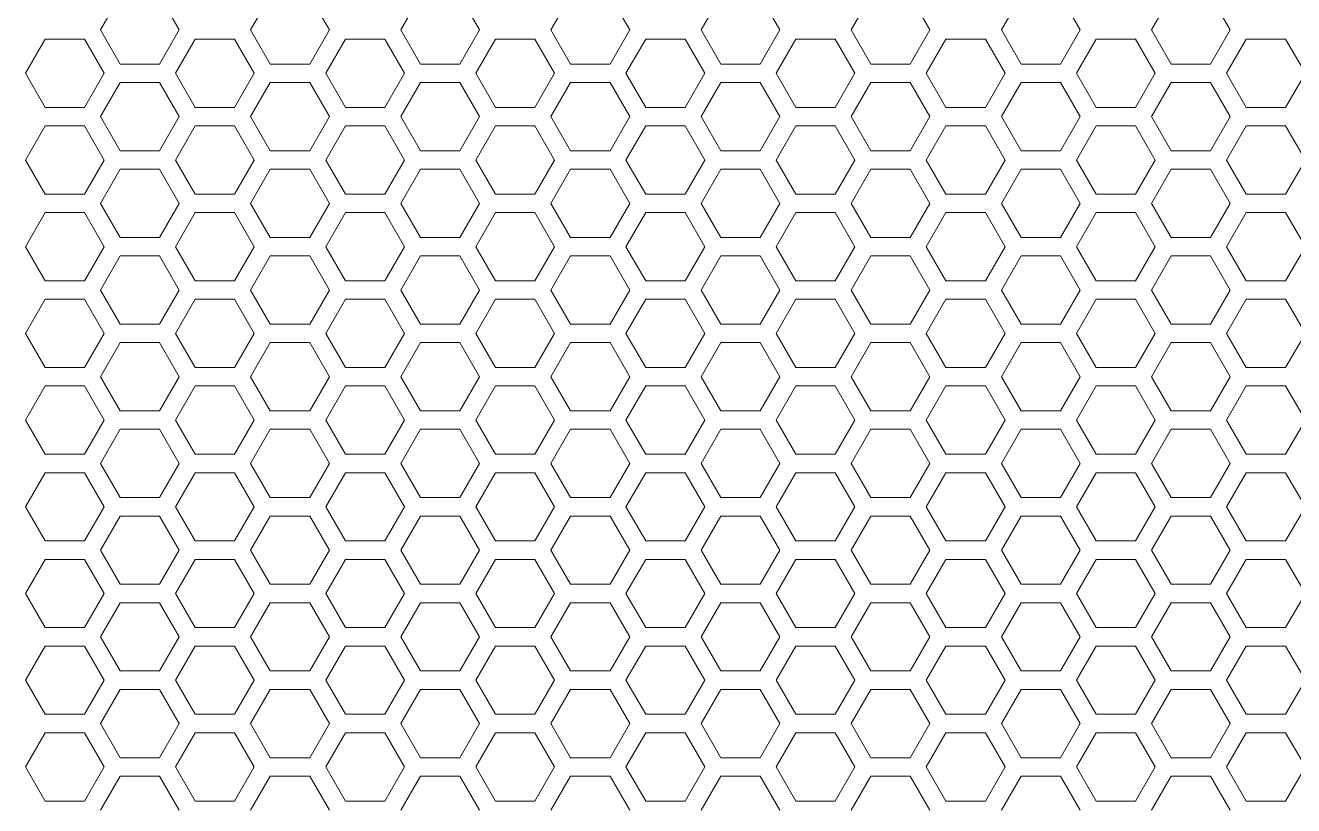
# Model space of a CAD drawing. Header units: millimetres. Extents: x 0 to 140, y -17 to 195.
# Drawn here: x 17.62 to 26.38, y 121.16 to 126.55 of the extents above; entities that cross this region are included whole.
import ezdxf

# ---------------------------------------------------------------- set-up
doc = ezdxf.new("R2010")
doc.units = ezdxf.units.MM
doc.layers.add('4203-42785_1_0', color=7, linetype='Continuous')

# ---------------------------------------------------------------- blocks, each defined once
blk = doc.blocks.new('a')
at = {"layer": '4203-42785_1_0', "color": 0, "linetype": 'ByBlock', "lineweight": 9}
for p, q in [((1507.3328, 443.4373), (1507.2261, 443.2525)), ((1507.653, 443.2525), (1507.5463, 443.4373)), ((1508.1461, 443.4373), (1508.0394, 443.2525)), ((1508.4662, 443.2525), (1508.3595, 443.4373)), ((1508.9594, 443.4373), (1508.8527, 443.2525)), ((1509.2795, 443.2525), (1509.1728, 443.4373)), ((1509.7726, 443.4373), (1509.6659, 443.2525)), ((1510.0928, 443.2525), (1509.9861, 443.4373)), ((1510.5859, 443.4373), (1510.4792, 443.2525)), ((1510.9061, 443.2525), (1510.7994, 443.4373)), ((1511.3992, 443.4373), (1511.2925, 443.2525)), ((1511.7193, 443.2525), (1511.6126, 443.4373)), ((1512.2124, 443.4373), (1512.1057, 443.2525)), ((1512.5326, 443.2525), (1512.4259, 443.4373)), ((1513.0257, 443.4373), (1512.919, 443.2525)), ((1513.3458, 443.2525), (1513.2391, 443.4373)), ((1507.2261, 443.2525), (1507.3328, 443.0676)), ((1507.5463, 443.0676), (1507.653, 443.2525)), ((1508.0394, 443.2525), (1508.1461, 443.0676)), ((1508.3595, 443.0676), (1508.4662, 443.2525)), ((1508.8527, 443.2525), (1508.9594, 443.0676)), ((1509.1728, 443.0676), (1509.2795, 443.2525)), ((1509.6659, 443.2525), (1509.7726, 443.0676)), ((1509.9861, 443.0676), (1510.0928, 443.2525)), ((1510.4792, 443.2525), (1510.5859, 443.0676)), ((1510.7994, 443.0676), (1510.9061, 443.2525)), ((1511.2925, 443.2525), (1511.3992, 443.0676)), ((1511.6126, 443.0676), (1511.7193, 443.2525)), ((1512.1057, 443.2525), (1512.2124, 443.0676)), ((1512.4259, 443.0676), (1512.5326, 443.2525)), ((1512.919, 443.2525), (1513.0257, 443.0676)), ((1513.2391, 443.0676), (1513.3458, 443.2525)), ((1506.9262, 443.2025), (1506.8194, 443.0177)), ((1507.1396, 443.2025), (1506.9262, 443.2025)), ((1507.2464, 443.0177), (1507.1396, 443.2025)), ((1507.7395, 443.2025), (1507.6327, 443.0177)), ((1507.9529, 443.2025), (1507.7395, 443.2025)), ((1508.0596, 443.0177), (1507.9529, 443.2025)), ((1508.5527, 443.2025), (1508.446, 443.0177)), ((1508.7661, 443.2025), (1508.5527, 443.2025)), ((1508.8728, 443.0177), (1508.7661, 443.2025)), ((1509.366, 443.2025), (1509.2593, 443.0177)), ((1509.5794, 443.2025), (1509.366, 443.2025)), ((1509.6862, 443.0177), (1509.5794, 443.2025)), ((1510.1793, 443.2025), (1510.0725, 443.0177)), ((1510.3927, 443.2025), (1510.1793, 443.2025)), ((1510.4994, 443.0177), (1510.3927, 443.2025)), ((1510.9926, 443.2025), (1510.8858, 443.0177)), ((1511.206, 443.2025), (1510.9926, 443.2025)), ((1511.3127, 443.0177), (1511.206, 443.2025)), ((1511.8058, 443.2025), (1511.6991, 443.0177)), ((1512.0192, 443.2025), (1511.8058, 443.2025)), ((1512.1259, 443.0177), (1512.0192, 443.2025)), ((1512.6191, 443.2025), (1512.5124, 443.0177)), ((1512.8325, 443.2025), (1512.6191, 443.2025)), ((1512.9393, 443.0177), (1512.8325, 443.2025)), ((1513.4323, 443.2025), (1513.3256, 443.0177)), ((1513.6457, 443.2025), (1513.4323, 443.2025)), ((1513.7524, 443.0177), (1513.6457, 443.2025)), ((1506.8194, 443.0177), (1506.9262, 442.8328)), ((1507.1396, 442.8328), (1507.2464, 443.0177)), ((1507.3328, 443.0676), (1507.5463, 443.0676)), ((1507.6327, 443.0177), (1507.7395, 442.8328)), ((1507.9529, 442.8328), (1508.0596, 443.0177)), ((1508.1461, 443.0676), (1508.3595, 443.0676)), ((1508.446, 443.0177), (1508.5527, 442.8328)), ((1508.7661, 442.8328), (1508.8728, 443.0177)), ((1508.9594, 443.0676), (1509.1728, 443.0676)), ((1509.2593, 443.0177), (1509.366, 442.8328)), ((1509.5794, 442.8328), (1509.6862, 443.0177)), ((1509.7726, 443.0676), (1509.9861, 443.0676)), ((1510.0725, 443.0177), (1510.1793, 442.8328)), ((1510.3927, 442.8328), (1510.4994, 443.0177)), ((1510.5859, 443.0676), (1510.7994, 443.0676)), ((1510.8858, 443.0177), (1510.9926, 442.8328)), ((1511.206, 442.8328), (1511.3127, 443.0177)), ((1511.3992, 443.0676), (1511.6126, 443.0676)), ((1511.6991, 443.0177), (1511.8058, 442.8328)), ((1512.0192, 442.8328), (1512.1259, 443.0177)), ((1512.2124, 443.0676), (1512.4259, 443.0676)), ((1512.5124, 443.0177), (1512.6191, 442.8328)), ((1512.8325, 442.8328), (1512.9393, 443.0177)), ((1513.0257, 443.0676), (1513.2391, 443.0676)), ((1513.3256, 443.0177), (1513.4323, 442.8328)), ((1513.6457, 442.8328), (1513.7524, 443.0177)), ((1507.3328, 442.9678), (1507.2261, 442.7829)), ((1507.5463, 442.9678), (1507.3328, 442.9678)), ((1507.653, 442.7829), (1507.5463, 442.9678)), ((1508.1461, 442.9678), (1508.0394, 442.7829)), ((1508.3595, 442.9678), (1508.1461, 442.9678)), ((1508.4662, 442.7829), (1508.3595, 442.9678)), ((1508.9594, 442.9678), (1508.8527, 442.7829)), ((1509.1728, 442.9678), (1508.9594, 442.9678)), ((1509.2795, 442.7829), (1509.1728, 442.9678)), ((1509.7726, 442.9678), (1509.6659, 442.7829)), ((1509.9861, 442.9678), (1509.7726, 442.9678)), ((1510.0928, 442.7829), (1509.9861, 442.9678)), ((1510.5859, 442.9678), (1510.4792, 442.7829)), ((1510.7994, 442.9678), (1510.5859, 442.9678)), ((1510.9061, 442.7829), (1510.7994, 442.9678)), ((1511.3992, 442.9678), (1511.2925, 442.7829)), ((1511.6126, 442.9678), (1511.3992, 442.9678)), ((1511.7193, 442.7829), (1511.6126, 442.9678)), ((1512.2124, 442.9678), (1512.1057, 442.7829)), ((1512.4259, 442.9678), (1512.2124, 442.9678)), ((1512.5326, 442.7829), (1512.4259, 442.9678)), ((1513.0257, 442.9678), (1512.919, 442.7829)), ((1513.2391, 442.9678), (1513.0257, 442.9678)), ((1513.3458, 442.7829), (1513.2391, 442.9678)), ((1506.9262, 442.8328), (1507.1396, 442.8328)), ((1507.7395, 442.8328), (1507.9529, 442.8328)), ((1508.5527, 442.8328), (1508.7661, 442.8328)), ((1509.366, 442.8328), (1509.5794, 442.8328)), ((1510.1793, 442.8328), (1510.3927, 442.8328)), ((1510.9926, 442.8328), (1511.206, 442.8328)), ((1511.8058, 442.8328), (1512.0192, 442.8328)), ((1512.6191, 442.8328), (1512.8325, 442.8328)), ((1513.4323, 442.8328), (1513.6457, 442.8328)), ((1507.2261, 442.7829), (1507.3328, 442.598)), ((1507.5463, 442.598), (1507.653, 442.7829)), ((1508.0394, 442.7829), (1508.1461, 442.598)), ((1508.3595, 442.598), (1508.4662, 442.7829)), ((1508.8527, 442.7829), (1508.9594, 442.598)), ((1509.1728, 442.598), (1509.2795, 442.7829)), ((1509.6659, 442.7829), (1509.7726, 442.598)), ((1509.9861, 442.598), (1510.0928, 442.7829)), ((1510.4792, 442.7829), (1510.5859, 442.598)), ((1510.7994, 442.598), (1510.9061, 442.7829)), ((1511.2925, 442.7829), (1511.3992, 442.598)), ((1511.6126, 442.598), (1511.7193, 442.7829)), ((1512.1057, 442.7829), (1512.2124, 442.598)), ((1512.4259, 442.598), (1512.5326, 442.7829)), ((1512.919, 442.7829), (1513.0257, 442.598)), ((1513.2391, 442.598), (1513.3458, 442.7829)), ((1506.9262, 442.733), (1506.8194, 442.5481)), ((1507.1396, 442.733), (1506.9262, 442.733)), ((1507.2464, 442.5481), (1507.1396, 442.733)), ((1507.7395, 442.733), (1507.6327, 442.5481)), ((1507.9529, 442.733), (1507.7395, 442.733)), ((1508.0596, 442.5481), (1507.9529, 442.733)), ((1508.5527, 442.733), (1508.446, 442.5481)), ((1508.7661, 442.733), (1508.5527, 442.733)), ((1508.8728, 442.5481), (1508.7661, 442.733)), ((1509.366, 442.733), (1509.2593, 442.5481)), ((1509.5794, 442.733), (1509.366, 442.733)), ((1509.6862, 442.5481), (1509.5794, 442.733)), ((1510.1793, 442.733), (1510.0725, 442.5481)), ((1510.3927, 442.733), (1510.1793, 442.733)), ((1510.4994, 442.5481), (1510.3927, 442.733)), ((1510.9926, 442.733), (1510.8858, 442.5481)), ((1511.206, 442.733), (1510.9926, 442.733)), ((1511.3127, 442.5481), (1511.206, 442.733)), ((1511.8058, 442.733), (1511.6991, 442.5481)), ((1512.0192, 442.733), (1511.8058, 442.733)), ((1512.1259, 442.5481), (1512.0192, 442.733)), ((1512.6191, 442.733), (1512.5124, 442.5481)), ((1512.8325, 442.733), (1512.6191, 442.733)), ((1512.9393, 442.5481), (1512.8325, 442.733)), ((1513.4323, 442.733), (1513.3256, 442.5481)), ((1513.6457, 442.733), (1513.4323, 442.733)), ((1513.7524, 442.5481), (1513.6457, 442.733)), ((1506.8194, 442.5481), (1506.9262, 442.3633)), ((1507.1396, 442.3633), (1507.2464, 442.5481)), ((1507.3328, 442.598), (1507.5463, 442.598)), ((1507.6327, 442.5481), (1507.7395, 442.3633)), ((1507.9529, 442.3633), (1508.0596, 442.5481)), ((1508.1461, 442.598), (1508.3595, 442.598)), ((1508.446, 442.5481), (1508.5527, 442.3633)), ((1508.7661, 442.3633), (1508.8728, 442.5481)), ((1508.9594, 442.598), (1509.1728, 442.598)), ((1509.2593, 442.5481), (1509.366, 442.3633)), ((1509.5794, 442.3633), (1509.6862, 442.5481)), ((1509.7726, 442.598), (1509.9861, 442.598)), ((1510.0725, 442.5481), (1510.1793, 442.3633)), ((1510.3927, 442.3633), (1510.4994, 442.5481)), ((1510.5859, 442.598), (1510.7994, 442.598)), ((1510.8858, 442.5481), (1510.9926, 442.3633)), ((1511.206, 442.3633), (1511.3127, 442.5481)), ((1511.3992, 442.598), (1511.6126, 442.598)), ((1511.6991, 442.5481), (1511.8058, 442.3633)), ((1512.0192, 442.3633), (1512.1259, 442.5481)), ((1512.2124, 442.598), (1512.4259, 442.598)), ((1512.5124, 442.5481), (1512.6191, 442.3633)), ((1512.8325, 442.3633), (1512.9393, 442.5481)), ((1513.0257, 442.598), (1513.2391, 442.598)), ((1513.3256, 442.5481), (1513.4323, 442.3633)), ((1513.6457, 442.3633), (1513.7524, 442.5481)), ((1507.3328, 442.4982), (1507.2261, 442.3134)), ((1507.5463, 442.4982), (1507.3328, 442.4982)), ((1507.653, 442.3134), (1507.5463, 442.4982)), ((1508.1461, 442.4982), (1508.0394, 442.3134)), ((1508.3595, 442.4982), (1508.1461, 442.4982)), ((1508.4662, 442.3134), (1508.3595, 442.4982)), ((1508.9594, 442.4982), (1508.8527, 442.3134)), ((1509.1728, 442.4982), (1508.9594, 442.4982)), ((1509.2795, 442.3134), (1509.1728, 442.4982)), ((1509.7726, 442.4982), (1509.6659, 442.3134)), ((1509.9861, 442.4982), (1509.7726, 442.4982)), ((1510.0928, 442.3134), (1509.9861, 442.4982)), ((1510.5859, 442.4982), (1510.4792, 442.3134)), ((1510.7994, 442.4982), (1510.5859, 442.4982)), ((1510.9061, 442.3134), (1510.7994, 442.4982)), ((1511.3992, 442.4982), (1511.2925, 442.3134)), ((1511.6126, 442.4982), (1511.3992, 442.4982)), ((1511.7193, 442.3134), (1511.6126, 442.4982)), ((1512.2124, 442.4982), (1512.1057, 442.3134)), ((1512.4259, 442.4982), (1512.2124, 442.4982)), ((1512.5326, 442.3134), (1512.4259, 442.4982)), ((1513.0257, 442.4982), (1512.919, 442.3134)), ((1513.2391, 442.4982), (1513.0257, 442.4982)), ((1513.3458, 442.3134), (1513.2391, 442.4982)), ((1506.9262, 442.3633), (1507.1396, 442.3633)), ((1507.7395, 442.3633), (1507.9529, 442.3633)), ((1508.5527, 442.3633), (1508.7661, 442.3633)), ((1509.366, 442.3633), (1509.5794, 442.3633)), ((1510.1793, 442.3633), (1510.3927, 442.3633)), ((1510.9926, 442.3633), (1511.206, 442.3633)), ((1511.8058, 442.3633), (1512.0192, 442.3633)), ((1512.6191, 442.3633), (1512.8325, 442.3633)), ((1513.4323, 442.3633), (1513.6457, 442.3633)), ((1506.9262, 442.2635), (1506.8194, 442.0786)), ((1507.1396, 442.2635), (1506.9262, 442.2635)), ((1507.2464, 442.0786), (1507.1396, 442.2635)), ((1507.2261, 442.3134), (1507.3328, 442.1285)), ((1507.5463, 442.1285), (1507.653, 442.3134)), ((1507.7395, 442.2635), (1507.6327, 442.0786)), ((1507.9529, 442.2635), (1507.7395, 442.2635)), ((1508.0596, 442.0786), (1507.9529, 442.2635)), ((1508.0394, 442.3134), (1508.1461, 442.1285)), ((1508.3595, 442.1285), (1508.4662, 442.3134)), ((1508.5527, 442.2635), (1508.446, 442.0786)), ((1508.7661, 442.2635), (1508.5527, 442.2635)), ((1508.8728, 442.0786), (1508.7661, 442.2635)), ((1508.8527, 442.3134), (1508.9594, 442.1285)), ((1509.1728, 442.1285), (1509.2795, 442.3134)), ((1509.366, 442.2635), (1509.2593, 442.0786)), ((1509.5794, 442.2635), (1509.366, 442.2635)), ((1509.6862, 442.0786), (1509.5794, 442.2635)), ((1509.6659, 442.3134), (1509.7726, 442.1285)), ((1509.9861, 442.1285), (1510.0928, 442.3134)), ((1510.1793, 442.2635), (1510.0725, 442.0786)), ((1510.3927, 442.2635), (1510.1793, 442.2635)), ((1510.4994, 442.0786), (1510.3927, 442.2635)), ((1510.4792, 442.3134), (1510.5859, 442.1285)), ((1510.7994, 442.1285), (1510.9061, 442.3134)), ((1510.9926, 442.2635), (1510.8858, 442.0786)), ((1511.206, 442.2635), (1510.9926, 442.2635)), ((1511.3127, 442.0786), (1511.206, 442.2635)), ((1511.2925, 442.3134), (1511.3992, 442.1285)), ((1511.6126, 442.1285), (1511.7193, 442.3134)), ((1511.8058, 442.2635), (1511.6991, 442.0786)), ((1512.0192, 442.2635), (1511.8058, 442.2635)), ((1512.1259, 442.0786), (1512.0192, 442.2635)), ((1512.1057, 442.3134), (1512.2124, 442.1285)), ((1512.4259, 442.1285), (1512.5326, 442.3134)), ((1512.6191, 442.2635), (1512.5124, 442.0786)), ((1512.8325, 442.2635), (1512.6191, 442.2635)), ((1512.9393, 442.0786), (1512.8325, 442.2635)), ((1512.919, 442.3134), (1513.0257, 442.1285)), ((1513.2391, 442.1285), (1513.3458, 442.3134)), ((1513.4323, 442.2635), (1513.3256, 442.0786)), ((1513.6457, 442.2635), (1513.4323, 442.2635)), ((1513.7524, 442.0786), (1513.6457, 442.2635)), ((1507.3328, 442.1285), (1507.5463, 442.1285)), ((1508.1461, 442.1285), (1508.3595, 442.1285)), ((1508.9594, 442.1285), (1509.1728, 442.1285)), ((1509.7726, 442.1285), (1509.9861, 442.1285)), ((1510.5859, 442.1285), (1510.7994, 442.1285)), ((1511.3992, 442.1285), (1511.6126, 442.1285)), ((1512.2124, 442.1285), (1512.4259, 442.1285)), ((1513.0257, 442.1285), (1513.2391, 442.1285)), ((1506.8194, 442.0786), (1506.9262, 441.8937)), ((1507.1396, 441.8937), (1507.2464, 442.0786)), ((1507.6327, 442.0786), (1507.7395, 441.8937)), ((1507.9529, 441.8937), (1508.0596, 442.0786)), ((1508.446, 442.0786), (1508.5527, 441.8937)), ((1508.7661, 441.8937), (1508.8728, 442.0786)), ((1509.2593, 442.0786), (1509.366, 441.8937)), ((1509.5794, 441.8937), (1509.6862, 442.0786)), ((1510.0725, 442.0786), (1510.1793, 441.8937)), ((1510.3927, 441.8937), (1510.4994, 442.0786)), ((1510.8858, 442.0786), (1510.9926, 441.8937)), ((1511.206, 441.8937), (1511.3127, 442.0786)), ((1511.6991, 442.0786), (1511.8058, 441.8937)), ((1512.0192, 441.8937), (1512.1259, 442.0786)), ((1512.5124, 442.0786), (1512.6191, 441.8937)), ((1512.8325, 441.8937), (1512.9393, 442.0786)), ((1513.3256, 442.0786), (1513.4323, 441.8937)), ((1513.6457, 441.8937), (1513.7524, 442.0786)), ((1507.3328, 442.0287), (1507.2261, 441.8438)), ((1507.5463, 442.0287), (1507.3328, 442.0287)), ((1507.653, 441.8438), (1507.5463, 442.0287)), ((1508.1461, 442.0287), (1508.0394, 441.8438)), ((1508.3595, 442.0287), (1508.1461, 442.0287)), ((1508.4662, 441.8438), (1508.3595, 442.0287)), ((1508.9594, 442.0287), (1508.8527, 441.8438)), ((1509.1728, 442.0287), (1508.9594, 442.0287)), ((1509.2795, 441.8438), (1509.1728, 442.0287)), ((1509.7726, 442.0287), (1509.6659, 441.8438)), ((1509.9861, 442.0287), (1509.7726, 442.0287)), ((1510.0928, 441.8438), (1509.9861, 442.0287)), ((1510.5859, 442.0287), (1510.4792, 441.8438)), ((1510.7994, 442.0287), (1510.5859, 442.0287)), ((1510.9061, 441.8438), (1510.7994, 442.0287)), ((1511.3992, 442.0287), (1511.2925, 441.8438)), ((1511.6126, 442.0287), (1511.3992, 442.0287)), ((1511.7193, 441.8438), (1511.6126, 442.0287)), ((1512.2124, 442.0287), (1512.1057, 441.8438)), ((1512.4259, 442.0287), (1512.2124, 442.0287)), ((1512.5326, 441.8438), (1512.4259, 442.0287)), ((1513.0257, 442.0287), (1512.919, 441.8438)), ((1513.2391, 442.0287), (1513.0257, 442.0287)), ((1513.3458, 441.8438), (1513.2391, 442.0287)), ((1506.9262, 441.8937), (1507.1396, 441.8937)), ((1507.7395, 441.8937), (1507.9529, 441.8937)), ((1508.5527, 441.8937), (1508.7661, 441.8937)), ((1509.366, 441.8937), (1509.5794, 441.8937)), ((1510.1793, 441.8937), (1510.3927, 441.8937)), ((1510.9926, 441.8937), (1511.206, 441.8937)), ((1511.8058, 441.8937), (1512.0192, 441.8937)), ((1512.6191, 441.8937), (1512.8325, 441.8937)), ((1513.4323, 441.8937), (1513.6457, 441.8937)), ((1506.9262, 441.7939), (1506.8194, 441.6091)), ((1507.1396, 441.7939), (1506.9262, 441.7939)), ((1507.2464, 441.6091), (1507.1396, 441.7939)), ((1507.2261, 441.8438), (1507.3328, 441.659)), ((1507.5463, 441.659), (1507.653, 441.8438)), ((1507.7395, 441.7939), (1507.6327, 441.6091)), ((1507.9529, 441.7939), (1507.7395, 441.7939)), ((1508.0596, 441.6091), (1507.9529, 441.7939)), ((1508.0394, 441.8438), (1508.1461, 441.659)), ((1508.3595, 441.659), (1508.4662, 441.8438)), ((1508.5527, 441.7939), (1508.446, 441.6091)), ((1508.7661, 441.7939), (1508.5527, 441.7939)), ((1508.8728, 441.6091), (1508.7661, 441.7939)), ((1508.8527, 441.8438), (1508.9594, 441.659)), ((1509.1728, 441.659), (1509.2795, 441.8438)), ((1509.366, 441.7939), (1509.2593, 441.6091)), ((1509.5794, 441.7939), (1509.366, 441.7939)), ((1509.6862, 441.6091), (1509.5794, 441.7939)), ((1509.6659, 441.8438), (1509.7726, 441.659)), ((1509.9861, 441.659), (1510.0928, 441.8438)), ((1510.1793, 441.7939), (1510.0725, 441.6091)), ((1510.3927, 441.7939), (1510.1793, 441.7939)), ((1510.4994, 441.6091), (1510.3927, 441.7939)), ((1510.4792, 441.8438), (1510.5859, 441.659)), ((1510.7994, 441.659), (1510.9061, 441.8438)), ((1510.9926, 441.7939), (1510.8858, 441.6091)), ((1511.206, 441.7939), (1510.9926, 441.7939)), ((1511.3127, 441.6091), (1511.206, 441.7939)), ((1511.2925, 441.8438), (1511.3992, 441.659)), ((1511.6126, 441.659), (1511.7193, 441.8438)), ((1511.8058, 441.7939), (1511.6991, 441.6091)), ((1512.0192, 441.7939), (1511.8058, 441.7939)), ((1512.1259, 441.6091), (1512.0192, 441.7939)), ((1512.1057, 441.8438), (1512.2124, 441.659)), ((1512.4259, 441.659), (1512.5326, 441.8438)), ((1512.6191, 441.7939), (1512.5124, 441.6091)), ((1512.8325, 441.7939), (1512.6191, 441.7939)), ((1512.9393, 441.6091), (1512.8325, 441.7939)), ((1512.919, 441.8438), (1513.0257, 441.659)), ((1513.2391, 441.659), (1513.3458, 441.8438)), ((1513.4323, 441.7939), (1513.3256, 441.6091)), ((1513.6457, 441.7939), (1513.4323, 441.7939)), ((1513.7524, 441.6091), (1513.6457, 441.7939)), ((1507.3328, 441.659), (1507.5463, 441.659)), ((1508.1461, 441.659), (1508.3595, 441.659)), ((1508.9594, 441.659), (1509.1728, 441.659)), ((1509.7726, 441.659), (1509.9861, 441.659)), ((1510.5859, 441.659), (1510.7994, 441.659)), ((1511.3992, 441.659), (1511.6126, 441.659)), ((1512.2124, 441.659), (1512.4259, 441.659)), ((1513.0257, 441.659), (1513.2391, 441.659)), ((1506.8194, 441.6091), (1506.9262, 441.4242)), ((1507.1396, 441.4242), (1507.2464, 441.6091)), ((1507.6327, 441.6091), (1507.7395, 441.4242)), ((1507.9529, 441.4242), (1508.0596, 441.6091)), ((1508.446, 441.6091), (1508.5527, 441.4242)), ((1508.7661, 441.4242), (1508.8728, 441.6091)), ((1509.2593, 441.6091), (1509.366, 441.4242)), ((1509.5794, 441.4242), (1509.6862, 441.6091)), ((1510.0725, 441.6091), (1510.1793, 441.4242)), ((1510.3927, 441.4242), (1510.4994, 441.6091)), ((1510.8858, 441.6091), (1510.9926, 441.4242)), ((1511.206, 441.4242), (1511.3127, 441.6091)), ((1511.6991, 441.6091), (1511.8058, 441.4242)), ((1512.0192, 441.4242), (1512.1259, 441.6091)), ((1512.5124, 441.6091), (1512.6191, 441.4242)), ((1512.8325, 441.4242), (1512.9393, 441.6091)), ((1513.3256, 441.6091), (1513.4323, 441.4242)), ((1513.6457, 441.4242), (1513.7524, 441.6091)), ((1507.3328, 441.5591), (1507.2261, 441.3743)), ((1507.5463, 441.5591), (1507.3328, 441.5591)), ((1507.653, 441.3743), (1507.5463, 441.5591)), ((1508.1461, 441.5591), (1508.0394, 441.3743)), ((1508.3595, 441.5591), (1508.1461, 441.5591)), ((1508.4662, 441.3743), (1508.3595, 441.5591)), ((1508.9594, 441.5591), (1508.8527, 441.3743)), ((1509.1728, 441.5591), (1508.9594, 441.5591)), ((1509.2795, 441.3743), (1509.1728, 441.5591)), ((1509.7726, 441.5591), (1509.6659, 441.3743)), ((1509.9861, 441.5591), (1509.7726, 441.5591)), ((1510.0928, 441.3743), (1509.9861, 441.5591)), ((1510.5859, 441.5591), (1510.4792, 441.3743)), ((1510.7994, 441.5591), (1510.5859, 441.5591)), ((1510.9061, 441.3743), (1510.7994, 441.5591)), ((1511.3992, 441.5591), (1511.2925, 441.3743)), ((1511.6126, 441.5591), (1511.3992, 441.5591)), ((1511.7193, 441.3743), (1511.6126, 441.5591)), ((1512.2124, 441.5591), (1512.1057, 441.3743)), ((1512.4259, 441.5591), (1512.2124, 441.5591)), ((1512.5326, 441.3743), (1512.4259, 441.5591)), ((1513.0257, 441.5591), (1512.919, 441.3743)), ((1513.2391, 441.5591), (1513.0257, 441.5591)), ((1513.3458, 441.3743), (1513.2391, 441.5591)), ((1506.9262, 441.4242), (1507.1396, 441.4242)), ((1507.2261, 441.3743), (1507.3328, 441.1894)), ((1507.5463, 441.1894), (1507.653, 441.3743)), ((1507.7395, 441.4242), (1507.9529, 441.4242)), ((1508.0394, 441.3743), (1508.1461, 441.1894)), ((1508.3595, 441.1894), (1508.4662, 441.3743)), ((1508.5527, 441.4242), (1508.7661, 441.4242)), ((1508.8527, 441.3743), (1508.9594, 441.1894)), ((1509.1728, 441.1894), (1509.2795, 441.3743)), ((1509.366, 441.4242), (1509.5794, 441.4242)), ((1509.6659, 441.3743), (1509.7726, 441.1894)), ((1509.9861, 441.1894), (1510.0928, 441.3743)), ((1510.1793, 441.4242), (1510.3927, 441.4242)), ((1510.4792, 441.3743), (1510.5859, 441.1894)), ((1510.7994, 441.1894), (1510.9061, 441.3743)), ((1510.9926, 441.4242), (1511.206, 441.4242)), ((1511.2925, 441.3743), (1511.3992, 441.1894)), ((1511.6126, 441.1894), (1511.7193, 441.3743)), ((1511.8058, 441.4242), (1512.0192, 441.4242)), ((1512.1057, 441.3743), (1512.2124, 441.1894)), ((1512.4259, 441.1894), (1512.5326, 441.3743)), ((1512.6191, 441.4242), (1512.8325, 441.4242)), ((1512.919, 441.3743), (1513.0257, 441.1894)), ((1513.2391, 441.1894), (1513.3458, 441.3743)), ((1513.4323, 441.4242), (1513.6457, 441.4242)), ((1506.9262, 441.3244), (1506.8194, 441.1395)), ((1507.1396, 441.3244), (1506.9262, 441.3244)), ((1507.2464, 441.1395), (1507.1396, 441.3244)), ((1507.7395, 441.3244), (1507.6327, 441.1395)), ((1507.9529, 441.3244), (1507.7395, 441.3244)), ((1508.0596, 441.1395), (1507.9529, 441.3244)), ((1508.5527, 441.3244), (1508.446, 441.1395)), ((1508.7661, 441.3244), (1508.5527, 441.3244)), ((1508.8728, 441.1395), (1508.7661, 441.3244)), ((1509.366, 441.3244), (1509.2593, 441.1395)), ((1509.5794, 441.3244), (1509.366, 441.3244)), ((1509.6862, 441.1395), (1509.5794, 441.3244)), ((1510.1793, 441.3244), (1510.0725, 441.1395)), ((1510.3927, 441.3244), (1510.1793, 441.3244)), ((1510.4994, 441.1395), (1510.3927, 441.3244)), ((1510.9926, 441.3244), (1510.8858, 441.1395)), ((1511.206, 441.3244), (1510.9926, 441.3244)), ((1511.3127, 441.1395), (1511.206, 441.3244)), ((1511.8058, 441.3244), (1511.6991, 441.1395)), ((1512.0192, 441.3244), (1511.8058, 441.3244)), ((1512.1259, 441.1395), (1512.0192, 441.3244)), ((1512.6191, 441.3244), (1512.5124, 441.1395)), ((1512.8325, 441.3244), (1512.6191, 441.3244)), ((1512.9393, 441.1395), (1512.8325, 441.3244)), ((1513.4323, 441.3244), (1513.3256, 441.1395)), ((1513.6457, 441.3244), (1513.4323, 441.3244)), ((1513.7524, 441.1395), (1513.6457, 441.3244)), ((1507.3328, 441.1894), (1507.5463, 441.1894)), ((1508.1461, 441.1894), (1508.3595, 441.1894)), ((1508.9594, 441.1894), (1509.1728, 441.1894)), ((1509.7726, 441.1894), (1509.9861, 441.1894)), ((1510.5859, 441.1894), (1510.7994, 441.1894)), ((1511.3992, 441.1894), (1511.6126, 441.1894)), ((1512.2124, 441.1894), (1512.4259, 441.1894)), ((1513.0257, 441.1894), (1513.2391, 441.1894)), ((1506.8194, 441.1395), (1506.9262, 440.9546)), ((1507.1396, 440.9546), (1507.2464, 441.1395)), ((1507.6327, 441.1395), (1507.7395, 440.9546)), ((1507.9529, 440.9546), (1508.0596, 441.1395)), ((1508.446, 441.1395), (1508.5527, 440.9546)), ((1508.7661, 440.9546), (1508.8728, 441.1395)), ((1509.2593, 441.1395), (1509.366, 440.9546)), ((1509.5794, 440.9546), (1509.6862, 441.1395)), ((1510.0725, 441.1395), (1510.1793, 440.9546)), ((1510.3927, 440.9546), (1510.4994, 441.1395)), ((1510.8858, 441.1395), (1510.9926, 440.9546)), ((1511.206, 440.9546), (1511.3127, 441.1395)), ((1511.6991, 441.1395), (1511.8058, 440.9546)), ((1512.0192, 440.9546), (1512.1259, 441.1395)), ((1512.5124, 441.1395), (1512.6191, 440.9546)), ((1512.8325, 440.9546), (1512.9393, 441.1395)), ((1513.3256, 441.1395), (1513.4323, 440.9546)), ((1513.6457, 440.9546), (1513.7524, 441.1395)), ((1507.3328, 441.0896), (1507.2261, 440.9047)), ((1507.5463, 441.0896), (1507.3328, 441.0896)), ((1507.653, 440.9047), (1507.5463, 441.0896)), ((1508.1461, 441.0896), (1508.0394, 440.9047)), ((1508.3595, 441.0896), (1508.1461, 441.0896)), ((1508.4662, 440.9047), (1508.3595, 441.0896)), ((1508.9594, 441.0896), (1508.8527, 440.9047)), ((1509.1728, 441.0896), (1508.9594, 441.0896)), ((1509.2795, 440.9047), (1509.1728, 441.0896)), ((1509.7726, 441.0896), (1509.6659, 440.9047)), ((1509.9861, 441.0896), (1509.7726, 441.0896)), ((1510.0928, 440.9047), (1509.9861, 441.0896)), ((1510.5859, 441.0896), (1510.4792, 440.9047)), ((1510.7994, 441.0896), (1510.5859, 441.0896)), ((1510.9061, 440.9047), (1510.7994, 441.0896)), ((1511.3992, 441.0896), (1511.2925, 440.9047)), ((1511.6126, 441.0896), (1511.3992, 441.0896)), ((1511.7193, 440.9047), (1511.6126, 441.0896)), ((1512.2124, 441.0896), (1512.1057, 440.9047)), ((1512.4259, 441.0896), (1512.2124, 441.0896)), ((1512.5326, 440.9047), (1512.4259, 441.0896)), ((1513.0257, 441.0896), (1512.919, 440.9047)), ((1513.2391, 441.0896), (1513.0257, 441.0896)), ((1513.3458, 440.9047), (1513.2391, 441.0896)), ((1506.9262, 440.9546), (1507.1396, 440.9546)), ((1507.7395, 440.9546), (1507.9529, 440.9546)), ((1508.5527, 440.9546), (1508.7661, 440.9546)), ((1509.366, 440.9546), (1509.5794, 440.9546)), ((1510.1793, 440.9546), (1510.3927, 440.9546)), ((1510.9926, 440.9546), (1511.206, 440.9546)), ((1511.8058, 440.9546), (1512.0192, 440.9546)), ((1512.6191, 440.9546), (1512.8325, 440.9546)), ((1513.4323, 440.9546), (1513.6457, 440.9546)), ((1507.2261, 440.9047), (1507.3328, 440.7199)), ((1507.5463, 440.7199), (1507.653, 440.9047)), ((1508.0394, 440.9047), (1508.1461, 440.7199)), ((1508.3595, 440.7199), (1508.4662, 440.9047)), ((1508.8527, 440.9047), (1508.9594, 440.7199)), ((1509.1728, 440.7199), (1509.2795, 440.9047)), ((1509.6659, 440.9047), (1509.7726, 440.7199)), ((1509.9861, 440.7199), (1510.0928, 440.9047)), ((1510.4792, 440.9047), (1510.5859, 440.7199)), ((1510.7994, 440.7199), (1510.9061, 440.9047)), ((1511.2925, 440.9047), (1511.3992, 440.7199)), ((1511.6126, 440.7199), (1511.7193, 440.9047)), ((1512.1057, 440.9047), (1512.2124, 440.7199)), ((1512.4259, 440.7199), (1512.5326, 440.9047)), ((1512.919, 440.9047), (1513.0257, 440.7199)), ((1513.2391, 440.7199), (1513.3458, 440.9047)), ((1506.9262, 440.8548), (1506.8194, 440.67)), ((1507.1396, 440.8548), (1506.9262, 440.8548)), ((1507.2464, 440.67), (1507.1396, 440.8548)), ((1507.7395, 440.8548), (1507.6327, 440.67)), ((1507.9529, 440.8548), (1507.7395, 440.8548)), ((1508.0596, 440.67), (1507.9529, 440.8548)), ((1508.5527, 440.8548), (1508.446, 440.67)), ((1508.7661, 440.8548), (1508.5527, 440.8548)), ((1508.8728, 440.67), (1508.7661, 440.8548)), ((1509.366, 440.8548), (1509.2593, 440.67)), ((1509.5794, 440.8548), (1509.366, 440.8548)), ((1509.6862, 440.67), (1509.5794, 440.8548)), ((1510.1793, 440.8548), (1510.0725, 440.67)), ((1510.3927, 440.8548), (1510.1793, 440.8548)), ((1510.4994, 440.67), (1510.3927, 440.8548)), ((1510.9926, 440.8548), (1510.8858, 440.67)), ((1511.206, 440.8548), (1510.9926, 440.8548)), ((1511.3127, 440.67), (1511.206, 440.8548)), ((1511.8058, 440.8548), (1511.6991, 440.67)), ((1512.0192, 440.8548), (1511.8058, 440.8548)), ((1512.1259, 440.67), (1512.0192, 440.8548)), ((1512.6191, 440.8548), (1512.5124, 440.67)), ((1512.8325, 440.8548), (1512.6191, 440.8548)), ((1512.9393, 440.67), (1512.8325, 440.8548)), ((1513.4323, 440.8548), (1513.3256, 440.67)), ((1513.6457, 440.8548), (1513.4323, 440.8548)), ((1513.7524, 440.67), (1513.6457, 440.8548)), ((1507.3328, 440.7199), (1507.5463, 440.7199)), ((1508.1461, 440.7199), (1508.3595, 440.7199)), ((1508.9594, 440.7199), (1509.1728, 440.7199)), ((1509.7726, 440.7199), (1509.9861, 440.7199)), ((1510.5859, 440.7199), (1510.7994, 440.7199)), ((1511.3992, 440.7199), (1511.6126, 440.7199)), ((1512.2124, 440.7199), (1512.4259, 440.7199)), ((1513.0257, 440.7199), (1513.2391, 440.7199)), ((1506.8194, 440.67), (1506.9262, 440.4851)), ((1507.1396, 440.4851), (1507.2464, 440.67)), ((1507.3328, 440.6201), (1507.2261, 440.4352)), ((1507.5463, 440.6201), (1507.3328, 440.6201)), ((1507.653, 440.4352), (1507.5463, 440.6201)), ((1507.6327, 440.67), (1507.7395, 440.4851)), ((1507.9529, 440.4851), (1508.0596, 440.67)), ((1508.1461, 440.6201), (1508.0394, 440.4352)), ((1508.3595, 440.6201), (1508.1461, 440.6201)), ((1508.4662, 440.4352), (1508.3595, 440.6201)), ((1508.446, 440.67), (1508.5527, 440.4851)), ((1508.7661, 440.4851), (1508.8728, 440.67)), ((1508.9594, 440.6201), (1508.8527, 440.4352)), ((1509.1728, 440.6201), (1508.9594, 440.6201)), ((1509.2795, 440.4352), (1509.1728, 440.6201)), ((1509.2593, 440.67), (1509.366, 440.4851)), ((1509.5794, 440.4851), (1509.6862, 440.67)), ((1509.7726, 440.6201), (1509.6659, 440.4352)), ((1509.9861, 440.6201), (1509.7726, 440.6201)), ((1510.0928, 440.4352), (1509.9861, 440.6201)), ((1510.0725, 440.67), (1510.1793, 440.4851)), ((1510.3927, 440.4851), (1510.4994, 440.67)), ((1510.5859, 440.6201), (1510.4792, 440.4352)), ((1510.7994, 440.6201), (1510.5859, 440.6201)), ((1510.9061, 440.4352), (1510.7994, 440.6201)), ((1510.8858, 440.67), (1510.9926, 440.4851)), ((1511.206, 440.4851), (1511.3127, 440.67)), ((1511.3992, 440.6201), (1511.2925, 440.4352)), ((1511.6126, 440.6201), (1511.3992, 440.6201)), ((1511.7193, 440.4352), (1511.6126, 440.6201)), ((1511.6991, 440.67), (1511.8058, 440.4851)), ((1512.0192, 440.4851), (1512.1259, 440.67)), ((1512.2124, 440.6201), (1512.1057, 440.4352)), ((1512.4259, 440.6201), (1512.2124, 440.6201)), ((1512.5326, 440.4352), (1512.4259, 440.6201)), ((1512.5124, 440.67), (1512.6191, 440.4851)), ((1512.8325, 440.4851), (1512.9393, 440.67)), ((1513.0257, 440.6201), (1512.919, 440.4352)), ((1513.2391, 440.6201), (1513.0257, 440.6201)), ((1513.3458, 440.4352), (1513.2391, 440.6201)), ((1513.3256, 440.67), (1513.4323, 440.4851)), ((1513.6457, 440.4851), (1513.7524, 440.67)), ((1506.9262, 440.4851), (1507.1396, 440.4851)), ((1507.7395, 440.4851), (1507.9529, 440.4851)), ((1508.5527, 440.4851), (1508.7661, 440.4851)), ((1509.366, 440.4851), (1509.5794, 440.4851)), ((1510.1793, 440.4851), (1510.3927, 440.4851)), ((1510.9926, 440.4851), (1511.206, 440.4851)), ((1511.8058, 440.4851), (1512.0192, 440.4851)), ((1512.6191, 440.4851), (1512.8325, 440.4851)), ((1513.4323, 440.4851), (1513.6457, 440.4851)), ((1507.2261, 440.4352), (1507.3328, 440.2503)), ((1507.5463, 440.2503), (1507.653, 440.4352)), ((1508.0394, 440.4352), (1508.1461, 440.2503)), ((1508.3595, 440.2503), (1508.4662, 440.4352)), ((1508.8527, 440.4352), (1508.9594, 440.2503)), ((1509.1728, 440.2503), (1509.2795, 440.4352)), ((1509.6659, 440.4352), (1509.7726, 440.2503)), ((1509.9861, 440.2503), (1510.0928, 440.4352)), ((1510.4792, 440.4352), (1510.5859, 440.2503)), ((1510.7994, 440.2503), (1510.9061, 440.4352)), ((1511.2925, 440.4352), (1511.3992, 440.2503)), ((1511.6126, 440.2503), (1511.7193, 440.4352)), ((1512.1057, 440.4352), (1512.2124, 440.2503)), ((1512.4259, 440.2503), (1512.5326, 440.4352)), ((1512.919, 440.4352), (1513.0257, 440.2503)), ((1513.2391, 440.2503), (1513.3458, 440.4352)), ((1506.9262, 440.3853), (1506.8194, 440.2004)), ((1507.1396, 440.3853), (1506.9262, 440.3853)), ((1507.2464, 440.2004), (1507.1396, 440.3853)), ((1507.7395, 440.3853), (1507.6327, 440.2004)), ((1507.9529, 440.3853), (1507.7395, 440.3853)), ((1508.0596, 440.2004), (1507.9529, 440.3853)), ((1508.5527, 440.3853), (1508.446, 440.2004)), ((1508.7661, 440.3853), (1508.5527, 440.3853)), ((1508.8728, 440.2004), (1508.7661, 440.3853)), ((1509.366, 440.3853), (1509.2593, 440.2004)), ((1509.5794, 440.3853), (1509.366, 440.3853)), ((1509.6862, 440.2004), (1509.5794, 440.3853)), ((1510.1793, 440.3853), (1510.0725, 440.2004)), ((1510.3927, 440.3853), (1510.1793, 440.3853)), ((1510.4994, 440.2004), (1510.3927, 440.3853)), ((1510.9926, 440.3853), (1510.8858, 440.2004)), ((1511.206, 440.3853), (1510.9926, 440.3853)), ((1511.3127, 440.2004), (1511.206, 440.3853)), ((1511.8058, 440.3853), (1511.6991, 440.2004)), ((1512.0192, 440.3853), (1511.8058, 440.3853)), ((1512.1259, 440.2004), (1512.0192, 440.3853)), ((1512.6191, 440.3853), (1512.5124, 440.2004)), ((1512.8325, 440.3853), (1512.6191, 440.3853)), ((1512.9393, 440.2004), (1512.8325, 440.3853)), ((1513.4323, 440.3853), (1513.3256, 440.2004)), ((1513.6457, 440.3853), (1513.4323, 440.3853)), ((1513.7524, 440.2004), (1513.6457, 440.3853)), ((1506.8194, 440.2004), (1506.9262, 440.0156)), ((1507.1396, 440.0156), (1507.2464, 440.2004)), ((1507.3328, 440.2503), (1507.5463, 440.2503)), ((1507.6327, 440.2004), (1507.7395, 440.0156)), ((1507.9529, 440.0156), (1508.0596, 440.2004)), ((1508.1461, 440.2503), (1508.3595, 440.2503)), ((1508.446, 440.2004), (1508.5527, 440.0156)), ((1508.7661, 440.0156), (1508.8728, 440.2004)), ((1508.9594, 440.2503), (1509.1728, 440.2503)), ((1509.2593, 440.2004), (1509.366, 440.0156)), ((1509.5794, 440.0156), (1509.6862, 440.2004)), ((1509.7726, 440.2503), (1509.9861, 440.2503)), ((1510.0725, 440.2004), (1510.1793, 440.0156)), ((1510.3927, 440.0156), (1510.4994, 440.2004)), ((1510.5859, 440.2503), (1510.7994, 440.2503)), ((1510.8858, 440.2004), (1510.9926, 440.0156)), ((1511.206, 440.0156), (1511.3127, 440.2004)), ((1511.3992, 440.2503), (1511.6126, 440.2503)), ((1511.6991, 440.2004), (1511.8058, 440.0156)), ((1512.0192, 440.0156), (1512.1259, 440.2004)), ((1512.2124, 440.2503), (1512.4259, 440.2503)), ((1512.5124, 440.2004), (1512.6191, 440.0156)), ((1512.8325, 440.0156), (1512.9393, 440.2004)), ((1513.0257, 440.2503), (1513.2391, 440.2503)), ((1513.3256, 440.2004), (1513.4323, 440.0156)), ((1513.6457, 440.0156), (1513.7524, 440.2004)), ((1507.3328, 440.1505), (1507.2261, 439.9656)), ((1507.5463, 440.1505), (1507.3328, 440.1505)), ((1507.653, 439.9656), (1507.5463, 440.1505)), ((1508.1461, 440.1505), (1508.0394, 439.9656)), ((1508.3595, 440.1505), (1508.1461, 440.1505)), ((1508.4662, 439.9656), (1508.3595, 440.1505)), ((1508.9594, 440.1505), (1508.8527, 439.9656)), ((1509.1728, 440.1505), (1508.9594, 440.1505)), ((1509.2795, 439.9656), (1509.1728, 440.1505)), ((1509.7726, 440.1505), (1509.6659, 439.9656)), ((1509.9861, 440.1505), (1509.7726, 440.1505)), ((1510.0928, 439.9656), (1509.9861, 440.1505)), ((1510.5859, 440.1505), (1510.4792, 439.9656)), ((1510.7994, 440.1505), (1510.5859, 440.1505)), ((1510.9061, 439.9656), (1510.7994, 440.1505)), ((1511.3992, 440.1505), (1511.2925, 439.9656)), ((1511.6126, 440.1505), (1511.3992, 440.1505)), ((1511.7193, 439.9656), (1511.6126, 440.1505)), ((1512.2124, 440.1505), (1512.1057, 439.9656)), ((1512.4259, 440.1505), (1512.2124, 440.1505)), ((1512.5326, 439.9656), (1512.4259, 440.1505)), ((1513.0257, 440.1505), (1512.919, 439.9656)), ((1513.2391, 440.1505), (1513.0257, 440.1505)), ((1513.3458, 439.9656), (1513.2391, 440.1505)), ((1506.9262, 440.0156), (1507.1396, 440.0156)), ((1507.7395, 440.0156), (1507.9529, 440.0156)), ((1508.5527, 440.0156), (1508.7661, 440.0156)), ((1509.366, 440.0156), (1509.5794, 440.0156)), ((1510.1793, 440.0156), (1510.3927, 440.0156)), ((1510.9926, 440.0156), (1511.206, 440.0156)), ((1511.8058, 440.0156), (1512.0192, 440.0156)), ((1512.6191, 440.0156), (1512.8325, 440.0156)), ((1513.4323, 440.0156), (1513.6457, 440.0156)), ((1507.2261, 439.9656), (1507.3328, 439.7808)), ((1507.5463, 439.7808), (1507.653, 439.9656)), ((1508.0394, 439.9656), (1508.1461, 439.7808)), ((1508.3595, 439.7808), (1508.4662, 439.9656)), ((1508.8527, 439.9656), (1508.9594, 439.7808)), ((1509.1728, 439.7808), (1509.2795, 439.9656)), ((1509.6659, 439.9656), (1509.7726, 439.7808)), ((1509.9861, 439.7808), (1510.0928, 439.9656)), ((1510.4792, 439.9656), (1510.5859, 439.7808)), ((1510.7994, 439.7808), (1510.9061, 439.9656)), ((1511.2925, 439.9656), (1511.3992, 439.7808)), ((1511.6126, 439.7808), (1511.7193, 439.9656)), ((1512.1057, 439.9656), (1512.2124, 439.7808)), ((1512.4259, 439.7808), (1512.5326, 439.9656)), ((1512.919, 439.9656), (1513.0257, 439.7808)), ((1513.2391, 439.7808), (1513.3458, 439.9656)), ((1506.9262, 439.9157), (1506.8194, 439.7309)), ((1507.1396, 439.9157), (1506.9262, 439.9157)), ((1507.2464, 439.7309), (1507.1396, 439.9157)), ((1507.7395, 439.9157), (1507.6327, 439.7309)), ((1507.9529, 439.9157), (1507.7395, 439.9157)), ((1508.0596, 439.7309), (1507.9529, 439.9157)), ((1508.5527, 439.9157), (1508.446, 439.7309)), ((1508.7661, 439.9157), (1508.5527, 439.9157)), ((1508.8728, 439.7309), (1508.7661, 439.9157)), ((1509.366, 439.9157), (1509.2593, 439.7309)), ((1509.5794, 439.9157), (1509.366, 439.9157)), ((1509.6862, 439.7309), (1509.5794, 439.9157)), ((1510.1793, 439.9157), (1510.0725, 439.7309)), ((1510.3927, 439.9157), (1510.1793, 439.9157)), ((1510.4994, 439.7309), (1510.3927, 439.9157)), ((1510.9926, 439.9157), (1510.8858, 439.7309)), ((1511.206, 439.9157), (1510.9926, 439.9157)), ((1511.3127, 439.7309), (1511.206, 439.9157)), ((1511.8058, 439.9157), (1511.6991, 439.7309)), ((1512.0192, 439.9157), (1511.8058, 439.9157)), ((1512.1259, 439.7309), (1512.0192, 439.9157)), ((1512.6191, 439.9157), (1512.5124, 439.7309)), ((1512.8325, 439.9157), (1512.6191, 439.9157)), ((1512.9393, 439.7309), (1512.8325, 439.9157)), ((1513.4323, 439.9157), (1513.3256, 439.7309)), ((1513.6457, 439.9157), (1513.4323, 439.9157)), ((1513.7524, 439.7309), (1513.6457, 439.9157)), ((1506.8194, 439.7309), (1506.9262, 439.546)), ((1507.1396, 439.546), (1507.2464, 439.7309)), ((1507.3328, 439.7808), (1507.5463, 439.7808)), ((1507.6327, 439.7309), (1507.7395, 439.546)), ((1507.9529, 439.546), (1508.0596, 439.7309)), ((1508.1461, 439.7808), (1508.3595, 439.7808)), ((1508.446, 439.7309), (1508.5527, 439.546)), ((1508.7661, 439.546), (1508.8728, 439.7309)), ((1508.9594, 439.7808), (1509.1728, 439.7808)), ((1509.2593, 439.7309), (1509.366, 439.546)), ((1509.5794, 439.546), (1509.6862, 439.7309)), ((1509.7726, 439.7808), (1509.9861, 439.7808)), ((1510.0725, 439.7309), (1510.1793, 439.546)), ((1510.3927, 439.546), (1510.4994, 439.7309)), ((1510.5859, 439.7808), (1510.7994, 439.7808)), ((1510.8858, 439.7309), (1510.9926, 439.546)), ((1511.206, 439.546), (1511.3127, 439.7309)), ((1511.3992, 439.7808), (1511.6126, 439.7808)), ((1511.6991, 439.7309), (1511.8058, 439.546)), ((1512.0192, 439.546), (1512.1259, 439.7309)), ((1512.2124, 439.7808), (1512.4259, 439.7808)), ((1512.5124, 439.7309), (1512.6191, 439.546)), ((1512.8325, 439.546), (1512.9393, 439.7309)), ((1513.0257, 439.7808), (1513.2391, 439.7808)), ((1513.3256, 439.7309), (1513.4323, 439.546)), ((1513.6457, 439.546), (1513.7524, 439.7309)), ((1507.3328, 439.681), (1507.2261, 439.4961)), ((1507.5463, 439.681), (1507.3328, 439.681)), ((1507.653, 439.4961), (1507.5463, 439.681)), ((1508.1461, 439.681), (1508.0394, 439.4961)), ((1508.3595, 439.681), (1508.1461, 439.681)), ((1508.4662, 439.4961), (1508.3595, 439.681)), ((1508.9594, 439.681), (1508.8527, 439.4961)), ((1509.1728, 439.681), (1508.9594, 439.681)), ((1509.2795, 439.4961), (1509.1728, 439.681)), ((1509.7726, 439.681), (1509.6659, 439.4961)), ((1509.9861, 439.681), (1509.7726, 439.681)), ((1510.0928, 439.4961), (1509.9861, 439.681)), ((1510.5859, 439.681), (1510.4792, 439.4961)), ((1510.7994, 439.681), (1510.5859, 439.681)), ((1510.9061, 439.4961), (1510.7994, 439.681)), ((1511.3992, 439.681), (1511.2925, 439.4961)), ((1511.6126, 439.681), (1511.3992, 439.681)), ((1511.7193, 439.4961), (1511.6126, 439.681)), ((1512.2124, 439.681), (1512.1057, 439.4961)), ((1512.4259, 439.681), (1512.2124, 439.681)), ((1512.5326, 439.4961), (1512.4259, 439.681)), ((1513.0257, 439.681), (1512.919, 439.4961)), ((1513.2391, 439.681), (1513.0257, 439.681)), ((1513.3458, 439.4961), (1513.2391, 439.681)), ((1506.9262, 439.546), (1507.1396, 439.546)), ((1507.7395, 439.546), (1507.9529, 439.546)), ((1508.5527, 439.546), (1508.7661, 439.546)), ((1509.366, 439.546), (1509.5794, 439.546)), ((1510.1793, 439.546), (1510.3927, 439.546)), ((1510.9926, 439.546), (1511.206, 439.546)), ((1511.8058, 439.546), (1512.0192, 439.546)), ((1512.6191, 439.546), (1512.8325, 439.546)), ((1513.4323, 439.546), (1513.6457, 439.546)), ((1506.9262, 439.4462), (1506.8194, 439.2613)), ((1507.1396, 439.4462), (1506.9262, 439.4462)), ((1507.2464, 439.2613), (1507.1396, 439.4462)), ((1507.2261, 439.4961), (1507.3328, 439.3112)), ((1507.5463, 439.3112), (1507.653, 439.4961)), ((1507.7395, 439.4462), (1507.6327, 439.2613)), ((1507.9529, 439.4462), (1507.7395, 439.4462)), ((1508.0596, 439.2613), (1507.9529, 439.4462)), ((1508.0394, 439.4961), (1508.1461, 439.3112)), ((1508.3595, 439.3112), (1508.4662, 439.4961)), ((1508.5527, 439.4462), (1508.446, 439.2613)), ((1508.7661, 439.4462), (1508.5527, 439.4462)), ((1508.8728, 439.2613), (1508.7661, 439.4462)), ((1508.8527, 439.4961), (1508.9594, 439.3112)), ((1509.1728, 439.3112), (1509.2795, 439.4961)), ((1509.366, 439.4462), (1509.2593, 439.2613)), ((1509.5794, 439.4462), (1509.366, 439.4462)), ((1509.6862, 439.2613), (1509.5794, 439.4462)), ((1509.6659, 439.4961), (1509.7726, 439.3112)), ((1509.9861, 439.3112), (1510.0928, 439.4961)), ((1510.1793, 439.4462), (1510.0725, 439.2613)), ((1510.3927, 439.4462), (1510.1793, 439.4462)), ((1510.4994, 439.2613), (1510.3927, 439.4462)), ((1510.4792, 439.4961), (1510.5859, 439.3112)), ((1510.7994, 439.3112), (1510.9061, 439.4961)), ((1510.9926, 439.4462), (1510.8858, 439.2613)), ((1511.206, 439.4462), (1510.9926, 439.4462)), ((1511.3127, 439.2613), (1511.206, 439.4462)), ((1511.2925, 439.4961), (1511.3992, 439.3112)), ((1511.6126, 439.3112), (1511.7193, 439.4961)), ((1511.8058, 439.4462), (1511.6991, 439.2613)), ((1512.0192, 439.4462), (1511.8058, 439.4462)), ((1512.1259, 439.2613), (1512.0192, 439.4462)), ((1512.1057, 439.4961), (1512.2124, 439.3112)), ((1512.4259, 439.3112), (1512.5326, 439.4961)), ((1512.6191, 439.4462), (1512.5124, 439.2613)), ((1512.8325, 439.4462), (1512.6191, 439.4462)), ((1512.9393, 439.2613), (1512.8325, 439.4462)), ((1512.919, 439.4961), (1513.0257, 439.3112)), ((1513.2391, 439.3112), (1513.3458, 439.4961)), ((1513.4323, 439.4462), (1513.3256, 439.2613)), ((1513.6457, 439.4462), (1513.4323, 439.4462)), ((1513.7524, 439.2613), (1513.6457, 439.4462)), ((1507.3328, 439.3112), (1507.5463, 439.3112)), ((1508.1461, 439.3112), (1508.3595, 439.3112)), ((1508.9594, 439.3112), (1509.1728, 439.3112)), ((1509.7726, 439.3112), (1509.9861, 439.3112)), ((1510.5859, 439.3112), (1510.7994, 439.3112)), ((1511.3992, 439.3112), (1511.6126, 439.3112)), ((1512.2124, 439.3112), (1512.4259, 439.3112)), ((1513.0257, 439.3112), (1513.2391, 439.3112)), ((1506.8194, 439.2613), (1506.9262, 439.0765)), ((1507.1396, 439.0765), (1507.2464, 439.2613)), ((1507.6327, 439.2613), (1507.7395, 439.0765)), ((1507.9529, 439.0765), (1508.0596, 439.2613)), ((1508.446, 439.2613), (1508.5527, 439.0765)), ((1508.7661, 439.0765), (1508.8728, 439.2613)), ((1509.2593, 439.2613), (1509.366, 439.0765)), ((1509.5794, 439.0765), (1509.6862, 439.2613)), ((1510.0725, 439.2613), (1510.1793, 439.0765)), ((1510.3927, 439.0765), (1510.4994, 439.2613)), ((1510.8858, 439.2613), (1510.9926, 439.0765)), ((1511.206, 439.0765), (1511.3127, 439.2613)), ((1511.6991, 439.2613), (1511.8058, 439.0765)), ((1512.0192, 439.0765), (1512.1259, 439.2613)), ((1512.5124, 439.2613), (1512.6191, 439.0765)), ((1512.8325, 439.0765), (1512.9393, 439.2613)), ((1513.3256, 439.2613), (1513.4323, 439.0765)), ((1513.6457, 439.0765), (1513.7524, 439.2613)), ((1507.3328, 439.2114), (1507.2261, 439.0266)), ((1507.5463, 439.2114), (1507.3328, 439.2114)), ((1507.653, 439.0266), (1507.5463, 439.2114)), ((1508.1461, 439.2114), (1508.0394, 439.0266)), ((1508.3595, 439.2114), (1508.1461, 439.2114)), ((1508.4662, 439.0266), (1508.3595, 439.2114)), ((1508.9594, 439.2114), (1508.8527, 439.0266)), ((1509.1728, 439.2114), (1508.9594, 439.2114)), ((1509.2795, 439.0266), (1509.1728, 439.2114)), ((1509.7726, 439.2114), (1509.6659, 439.0266)), ((1509.9861, 439.2114), (1509.7726, 439.2114)), ((1510.0928, 439.0266), (1509.9861, 439.2114)), ((1510.5859, 439.2114), (1510.4792, 439.0266)), ((1510.7994, 439.2114), (1510.5859, 439.2114)), ((1510.9061, 439.0266), (1510.7994, 439.2114)), ((1511.3992, 439.2114), (1511.2925, 439.0266)), ((1511.6126, 439.2114), (1511.3992, 439.2114)), ((1511.7193, 439.0266), (1511.6126, 439.2114)), ((1512.2124, 439.2114), (1512.1057, 439.0266)), ((1512.4259, 439.2114), (1512.2124, 439.2114)), ((1512.5326, 439.0266), (1512.4259, 439.2114)), ((1513.0257, 439.2114), (1512.919, 439.0266)), ((1513.2391, 439.2114), (1513.0257, 439.2114)), ((1513.3458, 439.0266), (1513.2391, 439.2114)), ((1506.9262, 439.0765), (1507.1396, 439.0765)), ((1507.7395, 439.0765), (1507.9529, 439.0765)), ((1508.5527, 439.0765), (1508.7661, 439.0765)), ((1509.366, 439.0765), (1509.5794, 439.0765)), ((1510.1793, 439.0765), (1510.3927, 439.0765)), ((1510.9926, 439.0765), (1511.206, 439.0765)), ((1511.8058, 439.0765), (1512.0192, 439.0765)), ((1512.6191, 439.0765), (1512.8325, 439.0765)), ((1513.4323, 439.0765), (1513.6457, 439.0765))]:
    blk.add_line(p, q, dxfattribs=at)

msp = doc.modelspace()

# ---------------------------------------------------------------- block references
at = {"lineweight": 15, "xscale": 1.275468447124703, "yscale": 1.275468447124703, "zscale": 1.275468447124703}
msp.add_blockref('a', (-1904.2843, -438.8363), dxfattribs=at)

doc.saveas('drawing.dxf')
